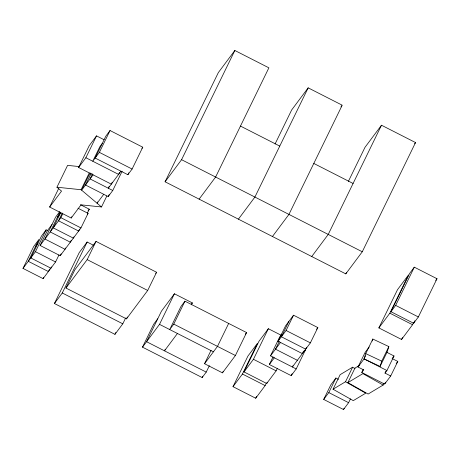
<?xml version="1.0" encoding="UTF-8"?>
<svg xmlns="http://www.w3.org/2000/svg" width="460" height="460" viewBox="0 0 460 460"><rect width="100%" height="100%" fill="white"/><g stroke="black" fill="none" stroke-linecap="round" stroke-linejoin="round"><path stroke-width="0.69" d="M386.406 352.101L394.024 355.982L386.923 370.541L364.061 358.892L365.729 353.608L372.83 339.049L388.855 346.593L387.193 351.877L380.086 366.436L364.061 358.892L358.001 367.011L363.676 369.909L361.773 372.462L384.635 384.117L390.695 375.992L397.796 361.433L392.115 358.541M372.203 341.027L372.83 339.049M380.086 366.436L381.754 361.157L388.855 346.593M106.818 196.04L101.493 206.965L81.04 204.844L71.202 218.023L49.645 207.034L61.536 191.101L56.942 187.22L67.597 165.376L79.66 166.629M49.645 207.034L58.73 188.405M59.006 254.886L55.562 261.953L43.102 278.639L23 268.393L33.655 246.554L38.939 239.47L28.29 261.309L48.392 271.555L49.628 269.025M23 268.393L35.454 251.706L46.109 229.862L47.995 230.828M78.01 208.236L88.061 213.359L80.96 227.924L60.208 255.72L40.106 245.473L47.213 230.914L52.026 224.463M112.257 182.217L111.32 184.149L78.602 167.474L89.257 145.63L96.531 135.884L104.081 139.737M78.602 167.474L85.876 157.728L96.531 135.884M59.926 212.025L50.209 231.938L70.311 242.184L71.254 240.258M60.76 212.462L53.239 227.884L73.341 238.125L73.968 236.842M62.29 213.089L58.529 220.8L78.631 231.041L79.568 229.114M40.106 245.473L60.858 217.678L62.709 213.877M56.942 187.22L81.081 189.721L89.223 173.017M102.252 143.485L99.872 146.677L92.765 161.236L99.383 152.375L110.038 130.531L142.755 147.206L132.1 169.044L127.868 174.719L95.151 158.044L105.806 136.206L110.038 130.531M91.149 173.449L85.508 185.012L108.203 196.575L112.752 190.486L122.147 171.212M92.529 173.857L90.056 178.923L112.752 190.486M71.202 218.023L71.829 216.735M43.102 278.639L43.729 277.357M51.526 266.909L50.899 268.191L30.797 257.951L41.452 236.106L46.109 229.862M60.208 255.72L61.14 253.822M65.653 247.986L65.027 249.268L44.925 239.022L55.574 217.183L59.645 211.732M87.406 213.055L89.28 209.202L80.488 204.717M97.692 201.963L97.077 203.228L103.741 194.298M109.21 186.311L108.284 188.215L120.98 171.206M125.626 318.015L122.791 323.823L114.937 334.345L54.418 303.508L79.275 252.54L87.135 242.017L93.501 245.266M119.537 172.471L118.594 174.403L85.876 157.728M108.203 196.575L109.146 194.649M54.418 303.508L62.278 292.98L87.135 242.017M65.964 288.04L74.842 269.842L96.054 241.419L156.567 272.262L147.695 290.461L126.477 318.884L65.964 288.04L87.176 259.624L96.054 241.419M127.868 174.719L128.806 172.793M348.392 181.372L364.998 147.321L381.495 125.218L415.535 142.565L362.273 251.775L345.776 273.878L165.077 181.792L218.345 72.582L234.841 50.479L268.881 67.827L215.619 177.037L199.117 199.14M165.077 181.792L181.579 159.689L234.841 50.479M114.937 334.345L115.88 332.413M126.477 318.884L127.397 316.997M209.329 365.729L206.224 372.1L202.153 377.551L142.496 347.15L153.68 324.214L157.751 318.763M142.496 347.15L159.511 324.358L174.42 293.779L192.343 302.916L191.412 304.825M184.96 301.173L180.895 306.624L169.705 329.555L173.776 324.104L184.96 301.173L246.583 332.574L235.399 355.511L222.456 372.847L204.539 363.716L211.065 350.336M165.105 349.554L164.484 350.83L177.428 333.488M275.063 144.003L291.669 109.951L308.171 87.848L342.211 105.196L288.943 214.406L272.446 236.509M308.171 87.848L254.903 197.058L238.406 219.161M202.153 377.551L202.774 376.28M228.666 323.443L217.482 346.374L204.539 363.716M222.456 372.847L223.077 371.571M233.013 386.659L247.928 356.086L257.358 343.453L242.443 374.032L233.013 386.659L255.708 398.228L265.138 385.595L266.38 383.048M277.38 368.31L276.132 370.858L266.708 383.49L244.013 371.927L258.928 341.349L268.358 328.716L281.595 335.461M244.013 371.927L253.443 359.294L268.358 328.716M381.495 125.218L328.233 234.427L311.736 256.53M304.175 351.699L305.428 350.025L296.194 368.954L270.497 355.862L279.732 336.933L281.813 334.144M303.6 351.072L302.358 353.625L278.058 341.24L285.516 325.95L293.537 315.203L317.837 327.589L310.379 342.878L292.37 367.005L292.986 365.746M288.845 321.488L281.388 336.777L305.687 349.163L306.619 347.248M279.22 341.527L275.494 349.169L297.361 360.312M296.194 368.954L291.197 375.647L269.33 364.504L273.022 356.931M278.058 341.24L286.08 330.493L293.537 315.203M255.708 398.228L256.64 396.313M266.708 383.49L267.329 382.214M291.197 375.647L292.123 373.756M345.776 273.878L346.403 272.596M350.457 398.883L348.605 402.684L343.505 409.521L323.702 399.429L330.803 384.865L335.909 378.028L338.462 379.333M323.702 399.429L328.808 392.593L335.909 378.028M333.046 389.223L345.512 381.754L365.746 393.173L353.28 400.643L333.046 389.223L340.147 374.664L352.613 367.195L355.068 368.575M345.512 381.754L352.613 367.195M384.065 383.145L383.14 385.049L368.121 394.047L347.886 382.622L354.988 368.063L359.191 365.545M358.001 367.011L365.102 352.452L369.144 347.035M378.862 327.905L397.503 289.685L408.503 274.948L389.856 313.168L378.862 327.905L401.551 339.468L412.551 324.737L413.482 322.822M364.061 358.892L365.602 355.729M390.948 311.707L409.595 273.481L414.305 267.168L437 278.731L418.358 316.957L413.643 323.271L390.948 311.707L395.663 305.394L414.305 267.168M343.505 409.521L344.12 408.25M361.773 372.462L363.314 369.299M390.695 375.992L385.014 373.1L385.94 371.203M401.551 339.468L402.483 337.559M413.643 323.271L414.885 320.723M384.945 383.485L385.56 382.214M35.391 246.75L37.898 243.386M57.316 217.379L60.34 213.319M90.677 173.04L88.745 175.634L81.644 190.193L93.093 174.857M88.061 210.835L89.28 209.202M87.285 214.4L88.061 213.359M141.904 148.339L142.755 147.206M155.721 273.395L156.567 272.262M174.42 293.779L161.483 311.121L146.567 341.699L206.224 372.1M191.504 304.031L192.343 302.916M340.94 106.898L341.786 105.765M245.329 334.253L246.583 332.574M414.69 143.698L415.535 142.565M270.497 355.862L280.491 342.476M269.33 364.504L274.321 357.811M316.555 329.303L317.837 327.589M435.712 280.456L437 278.731M392.501 358.029L394.024 355.982M385.014 373.1L386.923 370.541M396.181 363.601L397.796 361.433M347.886 382.622L362.905 373.623L383.14 385.049M365.729 353.608L381.754 361.157M240.471 126.074L279.76 146.096M313.8 163.444L353.09 183.465M181.579 159.689L362.273 251.775M99.383 152.375L132.1 169.044M395.663 305.394L418.358 316.957M389.856 313.168L412.551 324.737M286.08 330.493L310.379 342.878M60.858 217.678L80.96 227.924M87.176 259.624L147.695 290.461M328.808 392.593L348.605 402.684M253.443 359.294L276.132 370.858M35.454 251.706L55.562 261.953M173.776 324.104L235.399 355.511M159.511 324.358L213.411 351.831M242.443 374.032L265.138 385.595M62.278 292.98L122.791 323.823M81.081 189.721L101.493 206.965"/></g></svg>
